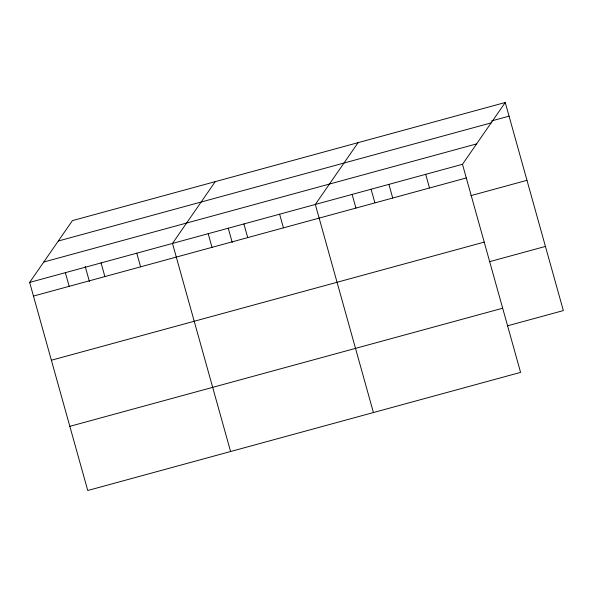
<?xml version="1.0" encoding="UTF-8"?>
<svg xmlns="http://www.w3.org/2000/svg" width="593" height="593" viewBox="0 0 593 593"><rect width="100%" height="100%" fill="white"/><g stroke="black" fill="none" stroke-linecap="round" stroke-linejoin="round"><path stroke-width="0.89" d="M505.251 102.5L462.488 164.291L520.587 372.382L87.749 490.5L29.65 282.416L72.413 220.618L505.251 102.5L563.35 310.584L507.289 325.883M215.244 181.643L172.489 243.434L230.588 451.518M358.083 142.661L315.328 204.452L373.427 412.543M491.545 120.942L509.068 116.161M58.299 241.01L491.137 122.892M43.763 262.024L476.602 143.899M29.65 282.416L462.488 164.291M33.467 296.07L466.306 177.952M470.916 195.623L526.977 180.316M51.376 360.233L484.222 242.114M489.373 261.728L545.434 246.429M69.833 426.337L502.679 308.219M425.7 174.327L429.51 187.988M388.904 184.371L392.722 198.032M371.107 189.293L374.835 202.658M352.116 194.415L355.933 208.069M279.614 214.199L283.432 227.86M243.908 223.939L247.718 237.6M228.268 228.275L232.248 242.53M208.195 233.686L212.012 247.348M136.775 253.174L140.593 266.835M101.069 262.921L104.879 276.583M85.184 266.361L89.41 281.512M65.356 272.669L69.173 286.33"/></g></svg>
